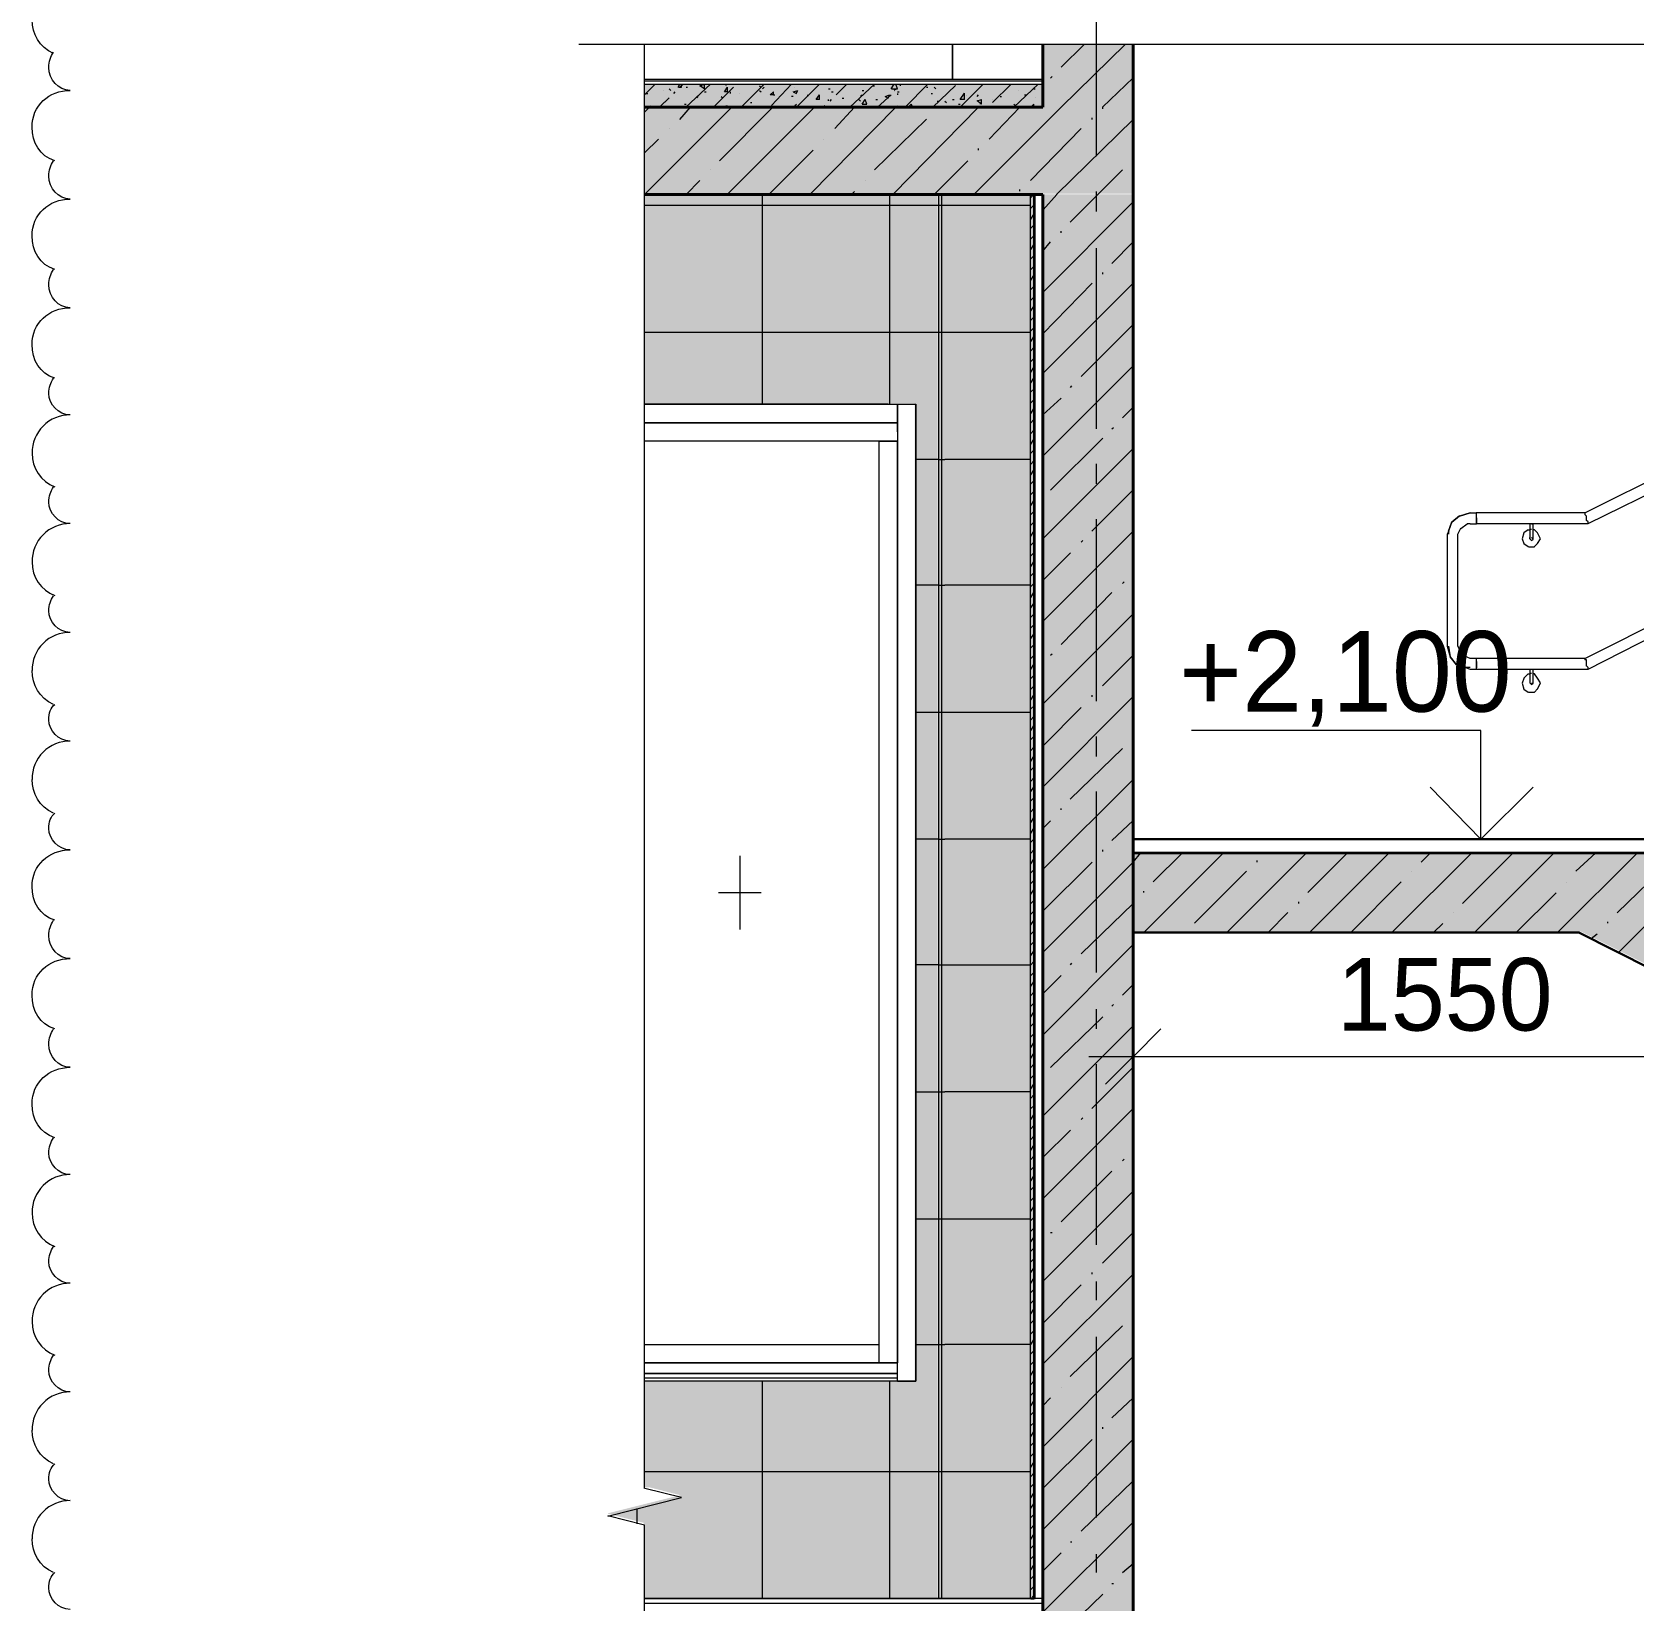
# Model space of a CAD drawing. Header units: millimetres. Extents: x -401725 to 250493, y 305116 to 802890.
# Drawn here: x -375110.133 to -375108.39, y 508966.851 to 508968.559 of the extents above; entities that cross this region are included whole.
import ezdxf

# ---------------------------------------------------------------- set-up
doc = ezdxf.new("R2010")
doc.units = ezdxf.units.MM
doc.layers.add('PDF _Геометрия', color=7, linetype='Continuous', true_color=0x1d1d1d)
doc.layers.add('PDF _Сплошная заливка', color=7, linetype='Continuous', true_color=0xffffff)
doc.layers.add('PDF _Текст', color=7, linetype='Continuous')

msp = doc.modelspace()

# ---------------------------------------------------------------- hatches: boundary and pattern name
at = {"layer": 'PDF _Сплошная заливка', "transparency": 33554559}
h = msp.add_hatch(color=256, dxfattribs=at)
h.paths.add_polyline_path([(-375108.9359, 508968.383), (-375108.9359, 508968.4771), (-375109.4664, 508968.4771), (-375109.4664, 508968.383)])
h.paths.add_polyline_path([(-375105.491, 508968.383), (-375105.491, 508968.4771), (-375105.6293, 508968.4771), (-375105.6293, 508968.383)])
h.paths.add_polyline_path([(-375105.6493, 508968.383), (-375105.6493, 508968.4771), (-375106.7909, 508968.4771), (-375106.7909, 508968.383)])
for points in [[(-375109.4675, 508968.3822), (-375109.4675, 508968.1547), (-375109.1725, 508968.1547), (-375109.1725, 508967.0914), (-375109.4675, 508967.0914), (-375109.4675, 508966.9748), (-375109.4608, 508966.9748), (-375109.4275, 508966.9664), (-375109.5064, 508966.9467), (-375109.5064, 508966.9462), (-375109.4675, 508966.9364), (-375109.4675, 508966.8548), (-375109.1475, 508966.8548), (-375109.1475, 508968.3822)], [(-375108.3326, 508967.5214), (-375108.3326, 508967.6655), (-375108.9347, 508967.6655), (-375108.9347, 508967.5797), (-375108.4475, 508967.5797), (-375108.3342, 508967.5231)]]:
    msp.add_hatch(color=256, dxfattribs=at).paths.add_polyline_path(points)

# ---------------------------------------------------------------- linework, layer by layer
at = {"layer": 'PDF _Геометрия', "color": 7, "lineweight": 9}
for points in [[(-375108.9748, 508968.4238), (-375108.9748, 508968.6454)], [(-375109.5382, 508968.5456), (-375107.4882, 508968.5456)], [(-375109.4665, 508966.9738), (-375109.4665, 508968.5455)], [(-375108.9348, 508968.4771), (-375108.9348, 508968.5455), (-375108.9348, 508967.6806)], [(-375109.4665, 508968.5056), (-375109.0332, 508968.5056), (-375109.0332, 508968.5071)], [(-375109.0332, 508968.5071), (-375109.4665, 508968.5071)], [(-375109.4665, 508968.5022), (-375109.0332, 508968.5022), (-375109.0332, 508968.5056)], [(-375109.0332, 508968.4772), (-375109.0332, 508968.5022)], [(-375109.4665, 508968.4772), (-375109.0331, 508968.4772)], [(-375108.9348, 508968.4771), (-375108.9348, 508968.3821), (-375108.9348, 508967.6806)], [(-375109.1464, 508968.3822), (-375109.4664, 508968.3822)], [(-375109.1464, 508966.8538), (-375109.1464, 508968.3822)], [(-375109.1463, 508968.382), (-375109.1397, 508968.382)], [(-375109.0465, 508966.8539), (-375109.0465, 508968.3822), (-375109.1397, 508968.3822)], [(-375109.0465, 508966.8539), (-375109.0465, 508968.3823)], [(-375109.0429, 508966.8536), (-375109.0429, 508968.382), (-375109.0463, 508968.382)], [(-375109.0413, 508968.3821), (-375109.043, 508968.3821)], [(-375109.0413, 508966.8538), (-375109.0413, 508968.382)], [(-375108.9748, 508968.3637), (-375108.9748, 508968.3854)], [(-375108.9748, 508968.1271), (-375108.9748, 508968.3238)], [(-375109.4664, 508968.1539), (-375109.1714, 508968.1539)], [(-375109.2013, 508968.1538), (-375109.4663, 508968.1538)], [(-375109.2013, 508968.1537), (-375109.1913, 508968.1537), (-375109.1913, 508968.1337)], [(-375109.1914, 508968.1539), (-375109.1714, 508968.1539)], [(-375109.1913, 508968.1237), (-375109.1913, 508968.1537)], [(-375109.1714, 508968.1539), (-375109.1714, 508967.0904)], [(-375109.1714, 508968.1239), (-375109.1714, 508968.1539)], [(-375109.2013, 508968.1337), (-375109.4663, 508968.1337)], [(-375109.4662, 508968.1337), (-375109.1913, 508968.1337), (-375109.1913, 508968.1137)], [(-375109.1913, 508968.1337), (-375109.2013, 508968.1337)], [(-375109.1913, 508967.6219), (-375109.1913, 508968.1137), (-375109.4662, 508968.1137)], [(-375109.2114, 508968.1138), (-375109.2114, 508967.6221)], [(-375109.2112, 508968.1137), (-375109.1913, 508968.1137)], [(-375109.1913, 508968.1237), (-375109.1913, 508967.6219), (-375109.1913, 508967.1104)], [(-375109.1714, 508967.6221), (-375109.1714, 508968.1239)], [(-375108.9748, 508968.0672), (-375108.9748, 508968.0889)], [(-375108.3496, 508968.082), (-375108.443, 508968.0354)], [(-375108.4396, 508968.0238), (-375108.348, 508968.0688)], [(-375108.9748, 508967.8306), (-375108.9748, 508968.0288)], [(-375108.5781, 508968.0187), (-375108.5713, 508968.0237)], [(-375108.5714, 508968.0238), (-375108.5681, 508968.0238)], [(-375108.5613, 508968.0353), (-375108.568, 508968.0353)], [(-375108.568, 508968.0237), (-375108.5613, 508968.0237)], [(-375108.5616, 508968.0238), (-375108.4398, 508968.0238)], [(-375108.4431, 508968.0355), (-375108.5615, 508968.0355)], [(-375108.5613, 508968.0336), (-375108.5613, 508968.0353)], [(-375108.5613, 508968.0353), (-375108.5613, 508968.0353)], [(-375108.5613, 508968.0353), (-375108.5613, 508968.0353)], [(-375108.5613, 508968.0353), (-375108.5613, 508968.0353)], [(-375108.5613, 508968.0321), (-375108.5613, 508968.0336)], [(-375108.5613, 508968.0303), (-375108.5613, 508968.0321)], [(-375108.5613, 508968.0288), (-375108.5613, 508968.0288)], [(-375108.5613, 508968.027), (-375108.5613, 508968.027)], [(-375108.5613, 508968.0237), (-375108.5613, 508968.0237)], [(-375108.5613, 508968.0237), (-375108.5613, 508968.0237)], [(-375108.5032, 508968.0239), (-375108.5015, 508968.0239)], [(-375108.5031, 508968.0238), (-375108.5031, 508968.0172)], [(-375108.5031, 508968.0238), (-375108.5031, 508968.0238)], [(-375108.5031, 508968.0238), (-375108.5031, 508968.0238)], [(-375108.5031, 508968.0238), (-375108.5031, 508968.0238)], [(-375108.5031, 508968.0238), (-375108.5031, 508968.0238)], [(-375108.5015, 508968.0239), (-375108.5015, 508968.0239)], [(-375108.5015, 508968.0239), (-375108.5015, 508968.0239)], [(-375108.5013, 508968.0237), (-375108.4996, 508968.0237)], [(-375108.4996, 508968.0171), (-375108.4996, 508968.0237)], [(-375108.4996, 508968.0237), (-375108.4996, 508968.0237)], [(-375108.4996, 508968.0237), (-375108.4996, 508968.0237)], [(-375108.4415, 508968.0321), (-375108.4432, 508968.0339)], [(-375108.4431, 508968.0338), (-375108.4431, 508968.0355)], [(-375108.4431, 508968.0355), (-375108.4431, 508968.0355)], [(-375108.4431, 508968.0338), (-375108.4431, 508968.0338)], [(-375108.4398, 508968.0256), (-375108.4416, 508968.0271)], [(-375108.4415, 508968.0306), (-375108.4415, 508968.0321)], [(-375108.4415, 508968.0288), (-375108.4415, 508968.0306)], [(-375108.4415, 508968.0273), (-375108.4415, 508968.0288)], [(-375108.4415, 508968.0273), (-375108.4415, 508968.0273)], [(-375108.4398, 508968.0238), (-375108.4398, 508968.0256)], [(-375108.4398, 508968.0238), (-375108.4398, 508968.0238)], [(-375108.4398, 508968.0238), (-375108.4398, 508968.0238)], [(-375108.5914, 508968.0122), (-375108.5914, 508968.0155), (-375108.5932, 508968.0122)], [(-375108.5931, 508968.0122), (-375108.5931, 508967.8904)], [(-375108.5814, 508968.0122), (-375108.5781, 508968.0189)], [(-375108.5814, 508967.8904), (-375108.5814, 508968.0121)], [(-375108.5097, 508968.0137), (-375108.5114, 508968.0071)], [(-375108.5114, 508968.0071), (-375108.5097, 508968.0021)], [(-375108.5048, 508968.0172), (-375108.5098, 508968.0139)], [(-375108.5049, 508968.0172), (-375108.5031, 508968.0172), (-375108.5031, 508968.0104)], [(-375108.5015, 508968.0173), (-375108.5032, 508968.0173)], [(-375108.5015, 508968.0056), (-375108.5032, 508968.0072)], [(-375108.5031, 508968.0104), (-375108.5031, 508968.0089)], [(-375108.5031, 508968.0089), (-375108.5031, 508968.0071)], [(-375108.5031, 508968.0071), (-375108.5031, 508968.0089)], [(-375108.5013, 508968.0053), (-375108.4996, 508968.007), (-375108.4996, 508968.0103)], [(-375108.5013, 508968.0088), (-375108.4996, 508968.007)], [(-375108.498, 508968.0171), (-375108.4997, 508968.0171)], [(-375108.4996, 508968.0103), (-375108.4996, 508968.0171)], [(-375108.4996, 508968.0171), (-375108.4996, 508968.0171)], [(-375108.4947, 508968.0138), (-375108.498, 508968.0171)], [(-375108.4915, 508968.0071), (-375108.4948, 508968.0139)], [(-375108.4948, 508968.0022), (-375108.4915, 508968.0071)], [(-375108.5098, 508968.0022), (-375108.5048, 508967.9988)], [(-375108.5046, 508967.9987), (-375108.498, 508967.9987)], [(-375108.498, 508967.9988), (-375108.4947, 508968.0021)], [(-375108.3514, 508967.9254), (-375108.3496, 508967.9238), (-375108.443, 508967.877)], [(-375108.4396, 508967.8654), (-375108.348, 508967.9122)], [(-375108.5931, 508967.8905), (-375108.5898, 508967.8789)], [(-375108.5915, 508967.8905), (-375108.5898, 508967.8789)], [(-375108.5798, 508967.8872), (-375108.5815, 508967.8905)], [(-375108.5765, 508967.8805), (-375108.5798, 508967.8873)], [(-375108.5681, 508967.8772), (-375108.5764, 508967.8805)], [(-375108.5681, 508967.8671), (-375108.5731, 508967.8671), (-375108.5681, 508967.8654)], [(-375108.5613, 508967.8771), (-375108.568, 508967.8771)], [(-375108.4431, 508967.8771), (-375108.5615, 508967.8771)], [(-375108.5613, 508967.8754), (-375108.5613, 508967.8771)], [(-375108.5613, 508967.8771), (-375108.5613, 508967.8771)], [(-375108.5613, 508967.8771), (-375108.5613, 508967.8771)], [(-375108.5613, 508967.8771), (-375108.5613, 508967.8771)], [(-375108.5613, 508967.8736), (-375108.5613, 508967.8754)], [(-375108.5613, 508967.8754), (-375108.5613, 508967.8754)], [(-375108.5613, 508967.867), (-375108.5613, 508967.867)], [(-375108.5613, 508967.8653), (-375108.5613, 508967.867)], [(-375108.5613, 508967.867), (-375108.5613, 508967.867)], [(-375108.4415, 508967.8755), (-375108.4432, 508967.8755)], [(-375108.4431, 508967.8754), (-375108.4431, 508967.8771)], [(-375108.4431, 508967.8771), (-375108.4431, 508967.8771)], [(-375108.4431, 508967.8771), (-375108.4431, 508967.8771)], [(-375108.4398, 508967.8672), (-375108.4416, 508967.8689)], [(-375108.4415, 508967.8739), (-375108.4415, 508967.8755)], [(-375108.4415, 508967.8721), (-375108.4415, 508967.8739)], [(-375108.4415, 508967.8706), (-375108.4415, 508967.8721)], [(-375108.4415, 508967.8688), (-375108.4415, 508967.8706)], [(-375108.4398, 508967.8656), (-375108.4398, 508967.8672)], [(-375108.4398, 508967.8672), (-375108.4398, 508967.8672)], [(-375108.568, 508967.8653), (-375108.5613, 508967.8653)], [(-375108.5616, 508967.8656), (-375108.4398, 508967.8656)], [(-375108.5613, 508967.8653), (-375108.5613, 508967.8653)], [(-375108.5097, 508967.8553), (-375108.5114, 508967.8503)], [(-375108.5114, 508967.8503), (-375108.5097, 508967.8437)], [(-375108.5048, 508967.8605), (-375108.5098, 508967.8555)], [(-375108.5049, 508967.8605), (-375108.5031, 508967.8605), (-375108.5031, 508967.8538)], [(-375108.5032, 508967.8656), (-375108.5015, 508967.8656)], [(-375108.5015, 508967.8606), (-375108.5032, 508967.8606)], [(-375108.5015, 508967.8489), (-375108.5032, 508967.8505)], [(-375108.5031, 508967.8656), (-375108.5031, 508967.8605)], [(-375108.5031, 508967.8656), (-375108.5031, 508967.8656)], [(-375108.5031, 508967.8656), (-375108.5031, 508967.8656)], [(-375108.5031, 508967.8656), (-375108.5031, 508967.8656)], [(-375108.5031, 508967.8656), (-375108.5031, 508967.8656)], [(-375108.5031, 508967.8538), (-375108.5031, 508967.8505)], [(-375108.5031, 508967.8505), (-375108.5031, 508967.8505)], [(-375108.5031, 508967.8505), (-375108.5031, 508967.8505)], [(-375108.5015, 508967.8656), (-375108.5015, 508967.8656)], [(-375108.5015, 508967.8656), (-375108.5015, 508967.8656)], [(-375108.5013, 508967.8654), (-375108.4996, 508967.8654)], [(-375108.5013, 508967.8488), (-375108.4996, 508967.8503), (-375108.4996, 508967.8521)], [(-375108.5013, 508967.8503), (-375108.4996, 508967.8503)], [(-375108.498, 508967.8604), (-375108.4997, 508967.8604)], [(-375108.4996, 508967.8604), (-375108.4996, 508967.8654)], [(-375108.4996, 508967.8654), (-375108.4996, 508967.8654)], [(-375108.4996, 508967.8654), (-375108.4996, 508967.8654)], [(-375108.4996, 508967.8587), (-375108.4996, 508967.8604)], [(-375108.4996, 508967.8521), (-375108.4996, 508967.8587)], [(-375108.4947, 508967.8555), (-375108.498, 508967.8605)], [(-375108.4915, 508967.8505), (-375108.4948, 508967.8556)], [(-375108.4948, 508967.8438), (-375108.4915, 508967.8505)], [(-375108.4398, 508967.8656), (-375108.4398, 508967.8656)], [(-375108.5098, 508967.8438), (-375108.5048, 508967.8405)], [(-375108.5046, 508967.8403), (-375108.498, 508967.8403)], [(-375108.498, 508967.8404), (-375108.4947, 508967.8439)], [(-375108.5564, 508967.7987), (-375108.8714, 508967.7987)], [(-375108.5564, 508967.6805), (-375108.5564, 508967.7987)], [(-375108.9748, 508967.7705), (-375108.9748, 508967.7922)], [(-375108.9748, 508967.5354), (-375108.9748, 508967.7321)], [(-375108.4964, 508967.6803), (-375108.6147, 508967.6803)], [(-375108.4665, 508967.6805), (-375108.5565, 508967.6805)], [(-375108.3964, 508967.6805), (-375108.4664, 508967.6805)], [(-375109.363, 508967.6621), (-375109.363, 508967.582)], [(-375109.3396, 508967.622), (-375109.3862, 508967.622)], [(-375109.2114, 508967.6221), (-375109.2114, 508967.1104)], [(-375109.1913, 508967.1204), (-375109.1913, 508967.622)], [(-375109.1714, 508967.1205), (-375109.1714, 508967.6221)], [(-375108.9348, 508967.5789), (-375108.9348, 508967.4439), (-375108.9348, 508967.3971)], [(-375108.9748, 508967.4738), (-375108.9748, 508967.4955)], [(-375108.9829, 508967.4437), (-375108.278, 508967.4437)], [(-375108.9748, 508967.2389), (-375108.9748, 508967.4354)], [(-375108.9748, 508967.1788), (-375108.9748, 508967.1988)], [(-375108.9748, 508966.9422), (-375108.9748, 508967.1389)], [(-375109.4663, 508967.1305), (-375109.2114, 508967.1305), (-375109.2114, 508967.1104)], [(-375109.1913, 508967.0904), (-375109.1913, 508967.1204)], [(-375109.1714, 508967.0905), (-375109.1714, 508967.1205)], [(-375109.1913, 508967.1104), (-375109.4662, 508967.1104)], [(-375109.2065, 508967.1105), (-375109.2116, 508967.1105)], [(-375109.2112, 508967.1104), (-375109.1913, 508967.1104), (-375109.1947, 508967.1104)], [(-375109.1914, 508967.0905), (-375109.1714, 508967.0905), (-375109.4664, 508967.0905)], [(-375109.4662, 508967.0987), (-375109.1913, 508967.0987)], [(-375109.1913, 508967.0987), (-375109.4662, 508967.0987)], [(-375109.1913, 508967.0936), (-375109.4662, 508967.0936)], [(-375109.5063, 508966.9436), (-375109.4263, 508966.9637)], [(-375109.4263, 508966.9637), (-375109.4662, 508966.9736)], [(-375109.4665, 508966.9339), (-375109.5065, 508966.9438)], [(-375109.4665, 508965.0439), (-375109.4665, 508966.9338)], [(-375108.9748, 508966.8821), (-375108.9748, 508966.9021)], [(-375109.4665, 508966.8488), (-375109.0332, 508966.8488), (-375109.0332, 508966.8539)], [(-375109.0332, 508966.8539), (-375109.4665, 508966.8539)], [(-375109.4664, 508966.8538), (-375109.1464, 508966.8538)], [(-375109.1397, 508966.8537), (-375109.1463, 508966.8537)], [(-375109.1397, 508966.8539), (-375109.0465, 508966.8539)], [(-375109.0463, 508966.8537), (-375109.0429, 508966.8537)], [(-375109.043, 508966.8538), (-375109.0413, 508966.8538)]]:
    msp.add_lwpolyline(points, dxfattribs=at)
for points in [[(-375109.1315, 508968.5456), (-375109.1315, 508968.5073)], [(-375108.5915, 508968.0156), (-375108.5882, 508968.0256)], [(-375108.5881, 508968.0254), (-375108.5798, 508968.0322)], [(-375108.5797, 508968.0321), (-375108.5681, 508968.0354)], [(-375108.5613, 508968.0303), (-375108.5613, 508968.0288)], [(-375108.5613, 508968.0288), (-375108.5613, 508968.027)], [(-375108.5613, 508968.027), (-375108.5613, 508968.0253)], [(-375108.5613, 508968.0253), (-375108.5613, 508968.0237)], [(-375108.583, 508967.8703), (-375108.5898, 508967.8788)], [(-375108.573, 508967.867), (-375108.583, 508967.8703)], [(-375108.5613, 508967.8736), (-375108.5613, 508967.8721)], [(-375108.5613, 508967.8721), (-375108.5613, 508967.8703)], [(-375108.5613, 508967.8703), (-375108.5613, 508967.8688)], [(-375108.5613, 508967.8688), (-375108.5613, 508967.867)], [(-375108.9348, 508966.8039), (-375108.9348, 508967.5789)], [(-375109.4663, 508967.1104), (-375109.2114, 508967.1104)], [(-375109.4662, 508967.0987), (-375109.1913, 508967.0987)]]:
    msp.add_lwpolyline(points, close=True, dxfattribs=at)
at = {"layer": 'PDF _Геометрия', "color": 7, "lineweight": 40}
for points in [[(-375109.0332, 508968.5456), (-375109.0332, 508968.4771)], [(-375108.9348, 508968.4771), (-375108.9348, 508968.5455)], [(-375109.0332, 508968.4772), (-375109.4665, 508968.4772)], [(-375108.9348, 508968.3821), (-375108.9348, 508968.4771)], [(-375109.4665, 508968.3821), (-375109.0331, 508968.3821)], [(-375109.0332, 508968.3821), (-375109.0332, 508966.8038)], [(-375108.9348, 508966.8039), (-375108.9348, 508968.3821)]]:
    msp.add_lwpolyline(points, dxfattribs=at)
at = {"layer": 'PDF _Геометрия', "lineweight": 9}
for points in [[(-375109.0131, 508968.5205), (-375108.9881, 508968.5454)], [(-375109.013, 508968.4771), (-375108.943, 508968.5455)], [(-375109.4665, 508968.4905), (-375109.4548, 508968.5021)], [(-375109.4464, 508968.4954), (-375109.4464, 508968.4954)], [(-375109.4396, 508968.497), (-375109.4379, 508968.4953)], [(-375109.4379, 508968.4953), (-375109.4379, 508968.4953)], [(-375109.4347, 508968.4921), (-375109.4331, 508968.4937)], [(-375109.4298, 508968.4989), (-375109.4282, 508968.5023)], [(-375109.4296, 508968.4987), (-375109.4263, 508968.4987), (-375109.4263, 508968.502)], [(-375109.428, 508968.4987), (-375109.4246, 508968.502)], [(-375109.4215, 508968.4772), (-375109.3948, 508968.5022)], [(-375109.4214, 508968.4988), (-375109.4197, 508968.4988)], [(-375109.4013, 508968.497), (-375109.4063, 508968.5004), (-375109.4013, 508968.5021)], [(-375109.4013, 508968.497), (-375109.4013, 508968.5021)], [(-375109.4013, 508968.4937), (-375109.3996, 508968.4937)], [(-375109.3915, 508968.4771), (-375109.3698, 508968.4988)], [(-375109.3763, 508968.4936), (-375109.3796, 508968.4936), (-375109.3763, 508968.4987)], [(-375109.3782, 508968.5022), (-375109.3782, 508968.5006)], [(-375109.3763, 508968.4936), (-375109.3763, 508968.4987)], [(-375109.373, 508968.4921), (-375109.373, 508968.4938)], [(-375109.3613, 508968.4771), (-375109.3363, 508968.5021)], [(-375109.3413, 508968.5004), (-375109.3396, 508968.4987)], [(-375109.3413, 508968.4953), (-375109.3396, 508968.4936)], [(-375109.338, 508968.497), (-375109.3363, 508968.4987)], [(-375109.3263, 508968.4904), (-375109.3297, 508968.4904), (-375109.3263, 508968.4937)], [(-375109.3282, 508968.4788), (-375109.3065, 508968.5022)], [(-375109.3263, 508968.4904), (-375109.3263, 508968.4937)], [(-375109.3047, 508968.4938), (-375109.2997, 508968.4954)], [(-375109.3047, 508968.4938), (-375109.3013, 508968.4921)], [(-375109.3029, 508968.4987), (-375109.3029, 508968.4987)], [(-375109.3014, 508968.4921), (-375109.2997, 508968.4954)], [(-375109.3013, 508968.4771), (-375109.2763, 508968.5021)], [(-375109.2997, 508968.502), (-375109.2997, 508968.502)], [(-375109.2663, 508968.497), (-375109.2646, 508968.497)], [(-375109.2631, 508968.4938), (-375109.2614, 508968.4938)], [(-375109.2581, 508968.4904), (-375109.2464, 508968.5021)], [(-375109.243, 508968.477), (-375109.2163, 508968.502)], [(-375109.2296, 508968.4954), (-375109.2279, 508968.4954)], [(-375109.218, 508968.5003), (-375109.2163, 508968.5003)], [(-375109.1982, 508968.4972), (-375109.1948, 508968.5021)], [(-375109.1979, 508968.497), (-375109.1913, 508968.497)], [(-375109.1949, 508968.4955), (-375109.1932, 508968.4972)], [(-375109.1948, 508968.4938), (-375109.1948, 508968.4938)], [(-375109.1913, 508968.497), (-375109.193, 508968.5021)], [(-375109.1913, 508968.4938), (-375109.1896, 508968.4938)], [(-375109.188, 508968.5004), (-375109.188, 508968.5021)], [(-375109.183, 508968.4771), (-375109.1581, 508968.5022)], [(-375109.1598, 508968.4988), (-375109.1581, 508968.4988)], [(-375109.1529, 508968.477), (-375109.128, 508968.5005)], [(-375109.1514, 508968.4988), (-375109.1497, 508968.4971)], [(-375109.1231, 508968.4771), (-375109.0981, 508968.5022)], [(-375109.088, 508968.482), (-375109.0679, 508968.5019)], [(-375109.0648, 508968.4771), (-375109.0381, 508968.5021)], [(-375109.0598, 508968.4954), (-375109.0598, 508968.4954)], [(-375109.043, 508968.4971), (-375109.0413, 508968.4971)], [(-375109.0248, 508968.5088), (-375109.0231, 508968.5105)], [(-375108.9681, 508968.4771), (-375108.9348, 508968.5089)], [(-375109.4664, 508968.3821), (-375109.3714, 508968.4771)], [(-375109.4663, 508968.472), (-375109.4613, 508968.477)], [(-375109.4647, 508968.477), (-375109.4597, 508968.4787)], [(-375109.4646, 508968.492), (-375109.4629, 508968.492)], [(-375109.4646, 508968.477), (-375109.4629, 508968.477)], [(-375109.4597, 508968.477), (-375109.4597, 508968.4787)], [(-375109.4499, 508968.4773), (-375109.4398, 508968.4872)], [(-375109.4447, 508968.4838), (-375109.4447, 508968.4838)], [(-375109.4281, 508968.4638), (-375109.4165, 508968.4771)], [(-375109.4231, 508968.4805), (-375109.4214, 508968.4805)], [(-375109.4097, 508968.4871), (-375109.4081, 508968.4888)], [(-375109.3948, 508968.4772), (-375109.3931, 508968.4772)], [(-375109.3831, 508968.4888), (-375109.3814, 508968.4871)], [(-375109.378, 508968.4786), (-375109.3763, 508968.4786)], [(-375109.3765, 508968.3822), (-375109.2815, 508968.4772)], [(-375109.363, 508968.492), (-375109.363, 508968.492)], [(-375109.3513, 508968.4821), (-375109.3497, 508968.4821)], [(-375109.3263, 508968.4904), (-375109.3247, 508968.4904)], [(-375109.3065, 508968.4889), (-375109.3048, 508968.4889)], [(-375109.303, 508968.4788), (-375109.3013, 508968.4804)], [(-375109.2897, 508968.4903), (-375109.288, 508968.4903)], [(-375109.288, 508968.4886), (-375109.288, 508968.4886)], [(-375109.2864, 508968.3823), (-375109.1932, 508968.4772)], [(-375109.2763, 508968.4854), (-375109.2797, 508968.4854), (-375109.2763, 508968.4905)], [(-375109.2763, 508968.4854), (-375109.2763, 508968.4905)], [(-375109.2732, 508968.4771), (-375109.2698, 508968.4788)], [(-375109.273, 508968.4771), (-375109.273, 508968.4771)], [(-375109.2665, 508968.4839), (-375109.2665, 508968.4856)], [(-375109.2647, 508968.4837), (-375109.263, 508968.4854)], [(-375109.2596, 508968.4537), (-375109.238, 508968.477)], [(-375109.2514, 508968.487), (-375109.2497, 508968.487)], [(-375109.2332, 508968.4855), (-375109.2315, 508968.4838)], [(-375109.2315, 508968.4889), (-375109.2298, 508968.4906)], [(-375109.2298, 508968.4804), (-375109.2247, 508968.4804)], [(-375109.2297, 508968.4804), (-375109.2263, 508968.4855)], [(-375109.2247, 508968.4804), (-375109.2264, 508968.4855)], [(-375109.2147, 508968.4855), (-375109.213, 508968.4855)], [(-375109.2131, 508968.4772), (-375109.1981, 508968.4904)], [(-375109.2048, 508968.4887), (-375109.1997, 508968.4904)], [(-375109.2047, 508968.4887), (-375109.2013, 508968.487)], [(-375109.2014, 508968.4872), (-375109.1997, 508968.4904)], [(-375109.1964, 508968.3821), (-375109.103, 508968.477)], [(-375109.193, 508968.477), (-375109.1913, 508968.4787)], [(-375109.1913, 508968.4921), (-375109.1913, 508968.4904)], [(-375109.1798, 508968.4771), (-375109.1747, 508968.4771)], [(-375109.1797, 508968.477), (-375109.1763, 508968.4804)], [(-375109.1747, 508968.4771), (-375109.1764, 508968.4804)], [(-375109.1763, 508968.4837), (-375109.1763, 508968.4837)], [(-375109.1547, 508968.492), (-375109.153, 508968.492)], [(-375109.1481, 508968.4838), (-375109.1464, 508968.4838)], [(-375109.1481, 508968.4755), (-375109.1481, 508968.4771)], [(-375109.1397, 508968.4838), (-375109.138, 508968.4821)], [(-375109.1313, 508968.4853), (-375109.1296, 508968.4853)], [(-375109.1263, 508968.4771), (-375109.1263, 508968.4771)], [(-375109.1263, 508968.4771), (-375109.1263, 508968.4771)], [(-375109.1248, 508968.4805), (-375109.1231, 508968.4805)], [(-375109.1182, 508968.4856), (-375109.1231, 508968.4856), (-375109.1182, 508968.4922)], [(-375109.1182, 508968.4856), (-375109.1182, 508968.4922)], [(-375109.1163, 508968.4903), (-375109.1163, 508968.4903)], [(-375109.1081, 508968.3821), (-375109.0131, 508968.4772)], [(-375109.1047, 508968.4887), (-375109.103, 508968.4904)], [(-375109.0997, 508968.4805), (-375109.1046, 508968.4839), (-375109.0997, 508968.4854)], [(-375109.1014, 508968.4821), (-375109.1014, 508968.4804)], [(-375109.0997, 508968.4805), (-375109.0997, 508968.4854)], [(-375109.0946, 508968.4771), (-375109.0929, 508968.4771)], [(-375109.0915, 508968.4422), (-375109.0582, 508968.4772)], [(-375109.088, 508968.4855), (-375109.088, 508968.4855)], [(-375109.0797, 508968.4888), (-375109.078, 508968.4888)], [(-375109.0647, 508968.4804), (-375109.063, 508968.4787)], [(-375109.0531, 508968.4904), (-375109.0514, 508968.4904)], [(-375109.0463, 508968.477), (-375109.0429, 508968.4804)], [(-375109.0429, 508968.477), (-375109.0429, 508968.4804)], [(-375109.0413, 508968.4871), (-375109.0413, 508968.4871)], [(-375109.0349, 508968.4772), (-375109.0332, 508968.4772)], [(-375108.968, 508968.4754), (-375108.968, 508968.4771)], [(-375109.3848, 508968.4188), (-375109.3282, 508968.4756)], [(-375109.2164, 508968.4088), (-375109.1598, 508968.4639)], [(-375109.0182, 508968.3821), (-375108.9348, 508968.4638)], [(-375108.9796, 508968.4638), (-375108.9796, 508968.4653)], [(-375109.4665, 508968.4273), (-375109.4515, 508968.4422)], [(-375109.4398, 508968.4539), (-375109.4398, 508968.4539)], [(-375109.2714, 508968.4422), (-375109.2714, 508968.4422)], [(-375109.0464, 508968.3971), (-375108.9913, 508968.4537)], [(-375109.3314, 508968.3822), (-375109.2831, 508968.4304)], [(-375109.103, 508968.4303), (-375109.103, 508968.432)], [(-375109.3948, 508968.4088), (-375109.3948, 508968.4088)], [(-375109.1513, 508968.3821), (-375109.1147, 508968.4187)], [(-375108.9731, 508968.3822), (-375108.9465, 508968.4088)], [(-375109.4214, 508968.3821), (-375109.4064, 508968.3972)], [(-375109.2263, 508968.397), (-375109.2263, 508968.397)], [(-375109.2414, 508968.3821), (-375109.238, 508968.3854)], [(-375109.0582, 508968.3856), (-375109.0582, 508968.3873)], [(-375109.0332, 508968.2755), (-375108.9348, 508968.3739)], [(-375109.0329, 508968.3654), (-375109.0179, 508968.3821)], [(-375109.0032, 508968.3521), (-375108.9731, 508968.3822)], [(-375109.0131, 508968.3404), (-375109.0131, 508968.3421)], [(-375109.0331, 508968.3205), (-375109.0247, 508968.3304)], [(-375108.9582, 508968.3071), (-375108.9348, 508968.3305)], [(-375109.0332, 508968.1872), (-375108.9348, 508968.2856)], [(-375109.033, 508968.2304), (-375108.9796, 508968.2854)], [(-375108.968, 508968.2953), (-375108.968, 508968.297)], [(-375108.9915, 508968.1839), (-375108.9348, 508968.2405)], [(-375109.0332, 508968.0971), (-375108.9348, 508968.1955)], [(-375109.0031, 508968.1721), (-375109.0014, 508968.1738)], [(-375109.033, 508968.1421), (-375109.0131, 508968.1605)], [(-375108.9464, 508968.1388), (-375108.9348, 508968.1504)], [(-375108.958, 508968.1271), (-375108.9563, 508968.1286)], [(-375109.0246, 508968.0603), (-375108.968, 508968.117)], [(-375109.0332, 508968.0073), (-375108.9348, 508968.1055)], [(-375108.9798, 508968.0155), (-375108.9348, 508968.0606)], [(-375109.0332, 508967.9172), (-375108.9348, 508968.0155)], [(-375108.9914, 508968.0038), (-375108.9897, 508968.0055)], [(-375109.033, 508967.9621), (-375109.003, 508967.9921)], [(-375108.9463, 508967.9587), (-375108.9446, 508967.9604)], [(-375109.0132, 508967.8922), (-375108.9582, 508967.9489)], [(-375109.0332, 508967.8272), (-375108.9348, 508967.9256)], [(-375109.0248, 508967.8805), (-375109.0231, 508967.8822)], [(-375108.9681, 508967.8472), (-375108.9348, 508967.8805)], [(-375109.0332, 508967.7371), (-375108.9348, 508967.8355)], [(-375108.9796, 508967.8354), (-375108.9796, 508967.8371)], [(-375109.0329, 508967.7821), (-375108.9913, 508967.8237)], [(-375109.0032, 508967.7239), (-375108.9465, 508967.7789)], [(-375109.0332, 508967.6473), (-375108.9348, 508967.7455)], [(-375109.0131, 508967.7122), (-375109.0131, 508967.7137)], [(-375109.0331, 508967.6921), (-375109.0247, 508967.7005)], [(-375108.9582, 508967.6789), (-375108.9348, 508967.7006)], [(-375108.968, 508967.667), (-375108.968, 508967.6687)], [(-375108.9348, 508967.6555), (-375108.9264, 508967.6654)], [(-375108.9231, 508967.5789), (-375108.8365, 508967.6655)], [(-375108.913, 508967.6338), (-375108.8813, 508967.6654)], [(-375108.833, 508967.5787), (-375108.7463, 508967.6654)], [(-375108.7998, 508967.6555), (-375108.7998, 508967.6572)], [(-375108.7449, 508967.6222), (-375108.7015, 508967.6654)], [(-375108.743, 508967.5787), (-375108.6564, 508967.6654)], [(-375108.6532, 508967.5787), (-375108.5664, 508967.6655)], [(-375108.6213, 508967.6554), (-375108.6113, 508967.6654)], [(-375108.5763, 508967.6105), (-375108.5213, 508967.6654)], [(-375108.5632, 508967.5789), (-375108.4765, 508967.6655)], [(-375108.4729, 508967.5788), (-375108.3863, 508967.6653)], [(-375108.4532, 508967.6456), (-375108.4314, 508967.6656)], [(-375109.0332, 508967.5572), (-375108.9348, 508967.6555)], [(-375109.033, 508967.602), (-375108.9796, 508967.6554)], [(-375108.8681, 508967.5889), (-375108.8115, 508967.6456)], [(-375108.6314, 508967.6455), (-375108.6314, 508967.6455)], [(-375108.408, 508967.6003), (-375108.3513, 508967.6554)], [(-375108.9231, 508967.6222), (-375108.9231, 508967.6239)], [(-375108.6981, 508967.5788), (-375108.643, 508967.6338)], [(-375108.5179, 508967.5787), (-375108.4746, 508967.6221)], [(-375108.4629, 508967.6337), (-375108.4629, 508967.6337)], [(-375108.4065, 508967.5571), (-375108.3314, 508967.6322)], [(-375108.9915, 508967.5555), (-375108.9348, 508967.6105)], [(-375108.9348, 508967.6105), (-375108.9348, 508967.6105)], [(-375108.7547, 508967.6104), (-375108.7547, 508967.6121)], [(-375108.788, 508967.5788), (-375108.7664, 508967.6005)], [(-375108.608, 508967.5787), (-375108.598, 508967.5887)], [(-375108.5863, 508967.6004), (-375108.5863, 508967.6004)], [(-375108.4181, 508967.5889), (-375108.4181, 508967.5904)], [(-375108.4364, 508967.5722), (-375108.4298, 508967.5772)], [(-375109.0332, 508967.4672), (-375108.9348, 508967.5656)], [(-375109.0031, 508967.5438), (-375109.0014, 508967.5455)], [(-375109.033, 508967.5122), (-375109.0131, 508967.5321)], [(-375108.9464, 508967.5106), (-375108.9348, 508967.5222)], [(-375108.958, 508967.4986), (-375108.9563, 508967.5004)], [(-375109.0246, 508967.432), (-375108.968, 508967.4871)], [(-375109.0332, 508967.3788), (-375108.9348, 508967.4773)], [(-375108.9798, 508967.3872), (-375108.9348, 508967.4322)], [(-375109.0332, 508967.2888), (-375108.9348, 508967.3872)], [(-375109.033, 508967.3338), (-375109.003, 508967.3638)], [(-375108.9914, 508967.3754), (-375108.9897, 508967.3771)], [(-375108.9463, 508967.3304), (-375108.9446, 508967.3321)], [(-375109.0132, 508967.2638), (-375108.9582, 508967.319)], [(-375109.0332, 508967.1989), (-375108.9348, 508967.2972)], [(-375109.0248, 508967.2522), (-375109.0231, 508967.2522)], [(-375108.9681, 508967.2189), (-375108.9348, 508967.2522)], [(-375109.0332, 508967.1089), (-375108.9348, 508967.2071)], [(-375108.9796, 508967.2071), (-375108.9796, 508967.2086)], [(-375109.0329, 508967.1538), (-375108.9913, 508967.1954)], [(-375109.0032, 508967.0956), (-375108.9465, 508967.1506)], [(-375109.0332, 508967.0188), (-375108.9348, 508967.1173)], [(-375109.0131, 508967.0838), (-375109.0131, 508967.0838)], [(-375109.0331, 508967.0638), (-375109.0247, 508967.0722)], [(-375108.9582, 508967.0505), (-375108.9348, 508967.0722)], [(-375108.968, 508967.0386), (-375108.968, 508967.0403)], [(-375109.0332, 508966.9288), (-375108.9348, 508967.0272)], [(-375109.033, 508966.9737), (-375108.9796, 508967.0271)], [(-375108.9915, 508966.9273), (-375108.9348, 508966.9821)], [(-375109.0332, 508966.8389), (-375108.9348, 508966.9372)], [(-375109.0031, 508966.9155), (-375109.0014, 508966.9155)], [(-375109.033, 508966.8838), (-375109.0131, 508966.9037)], [(-375108.9464, 508966.8822), (-375108.9348, 508966.8922)], [(-375109.0246, 508966.8036), (-375108.968, 508966.8588)], [(-375108.958, 508966.8704), (-375108.9563, 508966.8704)]]:
    msp.add_lwpolyline(points, dxfattribs=at)
at = {"layer": 'PDF _Геометрия', "color": 1, "lineweight": 9}
for points in [[(-375110.0914, 508968.4954), (-375110.0914, 508968.4954)], [(-375110.0914, 508968.3771), (-375110.0914, 508968.3771)], [(-375110.0914, 508968.2588), (-375110.0914, 508968.2588)], [(-375110.0914, 508968.1421), (-375110.0914, 508968.1421)], [(-375110.0914, 508968.0238), (-375110.0914, 508968.0238)], [(-375110.0914, 508967.9054), (-375110.0914, 508967.9054)], [(-375110.0914, 508967.7871), (-375110.0914, 508967.7871)], [(-375110.0914, 508967.6688), (-375110.0914, 508967.6688)], [(-375110.0914, 508967.5504), (-375110.0914, 508967.5504)], [(-375110.0914, 508967.4321), (-375110.0914, 508967.4321)], [(-375110.0914, 508967.3154), (-375110.0914, 508967.3154)], [(-375110.0914, 508967.1971), (-375110.0914, 508967.1971)], [(-375110.0914, 508967.0788), (-375110.0914, 508967.0788)], [(-375110.0914, 508966.9604), (-375110.0914, 508966.9604)]]:
    msp.add_lwpolyline(points, dxfattribs=at)
at = {"layer": 'PDF _Геометрия', "color": 250, "lineweight": 9, "true_color": 0x262626}
for points in [[(-375109.338, 508968.1537), (-375109.338, 508968.382)], [(-375109.1997, 508968.1538), (-375109.1997, 508968.3821)], [(-375109.1432, 508966.854), (-375109.1432, 508968.3823)], [(-375109.4664, 508968.3705), (-375109.1464, 508968.3705)], [(-375109.1463, 508968.3703), (-375109.1397, 508968.3703)], [(-375109.1397, 508968.3705), (-375109.0465, 508968.3705)], [(-375109.4664, 508968.2321), (-375109.1464, 508968.2321)], [(-375109.1463, 508968.2321), (-375109.1397, 508968.2321)], [(-375109.1397, 508968.2321), (-375109.0465, 508968.2321)], [(-375109.1714, 508968.0938), (-375109.1464, 508968.0938)], [(-375109.1463, 508968.0937), (-375109.1397, 508968.0937)], [(-375109.1397, 508968.0938), (-375109.0465, 508968.0938)], [(-375109.1714, 508967.9571), (-375109.1464, 508967.9571)], [(-375109.1463, 508967.957), (-375109.1397, 508967.957)], [(-375109.1397, 508967.9571), (-375109.0465, 508967.9571)], [(-375109.1714, 508967.8188), (-375109.1464, 508967.8188)], [(-375109.1463, 508967.8188), (-375109.1397, 508967.8188)], [(-375109.1397, 508967.8188), (-375109.0465, 508967.8188)], [(-375109.1714, 508967.6806), (-375109.1464, 508967.6806)], [(-375109.1463, 508967.6804), (-375109.1397, 508967.6804)], [(-375109.1397, 508967.6806), (-375109.0465, 508967.6806)], [(-375109.1714, 508967.5439), (-375109.1464, 508967.5439)], [(-375109.1463, 508967.5437), (-375109.1397, 508967.5437)], [(-375109.1397, 508967.5438), (-375109.0465, 508967.5438)], [(-375109.1714, 508967.4055), (-375109.1464, 508967.4055)], [(-375109.1463, 508967.4055), (-375109.1397, 508967.4055)], [(-375109.1397, 508967.4056), (-375109.0465, 508967.4056)], [(-375109.1714, 508967.2672), (-375109.1464, 508967.2672)], [(-375109.1463, 508967.2671), (-375109.1397, 508967.2671)], [(-375109.1397, 508967.2672), (-375109.0465, 508967.2672)], [(-375109.1714, 508967.1305), (-375109.1464, 508967.1305)], [(-375109.1463, 508967.1304), (-375109.1397, 508967.1304)], [(-375109.1397, 508967.1306), (-375109.0465, 508967.1306)], [(-375109.338, 508966.8537), (-375109.338, 508967.0903)], [(-375109.1997, 508966.8537), (-375109.1997, 508967.0905)], [(-375109.4664, 508966.9922), (-375109.1464, 508966.9922)], [(-375109.1463, 508966.9921), (-375109.1397, 508966.9921)], [(-375109.1397, 508966.9922), (-375109.0465, 508966.9922)], [(-375109.4746, 508966.9353), (-375109.4746, 508966.952)]]:
    msp.add_lwpolyline(points, dxfattribs=at)
at = {"layer": 'PDF _Геометрия', "color": 252, "lineweight": 9, "true_color": 0x878787}
for points in [[(-375109.0463, 508968.3786), (-375109.0429, 508968.382)], [(-375109.0463, 508968.3671), (-375109.0429, 508968.3703)], [(-375109.0463, 508968.3553), (-375109.0429, 508968.3604)], [(-375109.0463, 508968.3453), (-375109.0429, 508968.3487)], [(-375109.0463, 508968.3337), (-375109.0429, 508968.3369)], [(-375109.0463, 508968.322), (-375109.0429, 508968.3271)], [(-375109.0463, 508968.3121), (-375109.0429, 508968.3153)], [(-375109.0463, 508968.3003), (-375109.0429, 508968.3037)], [(-375109.0463, 508968.2888), (-375109.0429, 508968.2937)], [(-375109.0463, 508968.2787), (-375109.0429, 508968.282)], [(-375109.0463, 508968.267), (-375109.0429, 508968.2704)], [(-375109.0463, 508968.2554), (-375109.0429, 508968.2603)], [(-375109.0463, 508968.2454), (-375109.0429, 508968.2486)], [(-375109.0463, 508968.2336), (-375109.0429, 508968.237)], [(-375109.0463, 508968.2221), (-375109.0429, 508968.227)], [(-375109.0463, 508968.212), (-375109.0429, 508968.2154)], [(-375109.0463, 508968.2003), (-375109.0429, 508968.2037)], [(-375109.0463, 508968.1887), (-375109.0429, 508968.1936)], [(-375109.0463, 508968.177), (-375109.0429, 508968.1821)], [(-375109.0463, 508968.1671), (-375109.0429, 508968.1703)], [(-375109.0463, 508968.1553), (-375109.0429, 508968.1587)], [(-375109.0463, 508968.1438), (-375109.0429, 508968.1487)], [(-375109.0463, 508968.1337), (-375109.0429, 508968.137)], [(-375109.0463, 508968.122), (-375109.0429, 508968.1254)], [(-375109.0463, 508968.1104), (-375109.0429, 508968.1153)], [(-375109.0463, 508968.1004), (-375109.0429, 508968.1038)], [(-375109.0463, 508968.0886), (-375109.0429, 508968.092)], [(-375109.0463, 508968.077), (-375109.0429, 508968.082)], [(-375109.0463, 508968.067), (-375109.0429, 508968.0704)], [(-375109.0463, 508968.0554), (-375109.0429, 508968.0587)], [(-375109.0463, 508968.0437), (-375109.0429, 508968.0486)], [(-375109.0463, 508968.0336), (-375109.0429, 508968.037)], [(-375109.0463, 508968.0221), (-375109.0429, 508968.0253)], [(-375109.0463, 508968.0103), (-375109.0429, 508968.0154)], [(-375109.0463, 508968.0003), (-375109.0429, 508968.0037)], [(-375109.0463, 508967.9887), (-375109.0429, 508967.9919)], [(-375109.0463, 508967.977), (-375109.0429, 508967.9821)], [(-375109.0463, 508967.9671), (-375109.0429, 508967.9703)], [(-375109.0463, 508967.9554), (-375109.0429, 508967.9588)], [(-375109.0463, 508967.9436), (-375109.0429, 508967.9487)], [(-375109.0463, 508967.932), (-375109.0429, 508967.937)], [(-375109.0463, 508967.922), (-375109.0429, 508967.9254)], [(-375109.0463, 508967.9104), (-375109.0429, 508967.9137)], [(-375109.0463, 508967.8987), (-375109.0429, 508967.9036)], [(-375109.0463, 508967.8886), (-375109.0429, 508967.892)], [(-375109.0463, 508967.8771), (-375109.0429, 508967.8803)], [(-375109.0463, 508967.8653), (-375109.0429, 508967.8704)], [(-375109.0463, 508967.8553), (-375109.0429, 508967.8587)], [(-375109.0463, 508967.8437), (-375109.0429, 508967.8469)], [(-375109.0463, 508967.832), (-375109.0429, 508967.8371)], [(-375109.0463, 508967.8221), (-375109.0429, 508967.8253)], [(-375109.0463, 508967.8104), (-375109.0429, 508967.8138)], [(-375109.0463, 508967.7986), (-375109.0429, 508967.8037)], [(-375109.0463, 508967.7887), (-375109.0429, 508967.792)], [(-375109.0463, 508967.777), (-375109.0429, 508967.7804)], [(-375109.0463, 508967.7654), (-375109.0429, 508967.7704)], [(-375109.0463, 508967.7554), (-375109.0429, 508967.7586)], [(-375109.0463, 508967.7436), (-375109.0429, 508967.747)], [(-375109.0463, 508967.7321), (-375109.0429, 508967.737)], [(-375109.0463, 508967.722), (-375109.0429, 508967.7254)], [(-375109.0463, 508967.7103), (-375109.0429, 508967.7137)], [(-375109.0463, 508967.6987), (-375109.0429, 508967.7036)], [(-375109.0463, 508967.687), (-375109.0429, 508967.6921)], [(-375109.0463, 508967.6771), (-375109.0429, 508967.6803)], [(-375109.0463, 508967.6653), (-375109.0429, 508967.6687)], [(-375109.0463, 508967.6536), (-375109.0429, 508967.6587)], [(-375109.0463, 508967.6437), (-375109.0429, 508967.647)], [(-375109.0463, 508967.632), (-375109.0429, 508967.6354)], [(-375109.0463, 508967.6204), (-375109.0429, 508967.6253)], [(-375109.0463, 508967.6104), (-375109.0429, 508967.6136)], [(-375109.0463, 508967.5986), (-375109.0429, 508967.602)], [(-375109.0463, 508967.5871), (-375109.0429, 508967.592)], [(-375109.0463, 508967.577), (-375109.0429, 508967.5804)], [(-375109.0463, 508967.5653), (-375109.0429, 508967.5687)], [(-375109.0463, 508967.5537), (-375109.0429, 508967.5586)], [(-375109.0463, 508967.5437), (-375109.0429, 508967.5471)], [(-375109.0463, 508967.5321), (-375109.0429, 508967.5353)], [(-375109.0463, 508967.5203), (-375109.0429, 508967.5253)], [(-375109.0463, 508967.5103), (-375109.0429, 508967.5137)], [(-375109.0463, 508967.4987), (-375109.0429, 508967.502)], [(-375109.0463, 508967.487), (-375109.0429, 508967.4921)], [(-375109.0463, 508967.4769), (-375109.0429, 508967.4803)], [(-375109.0463, 508967.4654), (-375109.0429, 508967.4686)], [(-375109.0463, 508967.4536), (-375109.0429, 508967.4587)], [(-375109.0463, 508967.442), (-375109.0429, 508967.447)], [(-375109.0463, 508967.432), (-375109.0429, 508967.4354)], [(-375109.0463, 508967.4203), (-375109.0429, 508967.4237)], [(-375109.0463, 508967.4087), (-375109.0429, 508967.4136)], [(-375109.0463, 508967.3986), (-375109.0429, 508967.4021)], [(-375109.0463, 508967.3871), (-375109.0429, 508967.3903)], [(-375109.0463, 508967.3753), (-375109.0429, 508967.3803)], [(-375109.0463, 508967.3653), (-375109.0429, 508967.3687)], [(-375109.0463, 508967.3537), (-375109.0429, 508967.357)], [(-375109.0463, 508967.342), (-375109.0429, 508967.3471)], [(-375109.0463, 508967.3319), (-375109.0429, 508967.3353)], [(-375109.0463, 508967.3204), (-375109.0429, 508967.3238)], [(-375109.0463, 508967.3086), (-375109.0429, 508967.3137)], [(-375109.0463, 508967.2987), (-375109.0429, 508967.302)], [(-375109.0463, 508967.287), (-375109.0429, 508967.2904)], [(-375109.0463, 508967.2754), (-375109.0429, 508967.2804)], [(-375109.0463, 508967.2654), (-375109.0429, 508967.2686)], [(-375109.0463, 508967.2536), (-375109.0429, 508967.257)], [(-375109.0463, 508967.2421), (-375109.0429, 508967.247)], [(-375109.0463, 508967.232), (-375109.0429, 508967.2354)], [(-375109.0463, 508967.2203), (-375109.0429, 508967.2237)], [(-375109.0463, 508967.2087), (-375109.0429, 508967.2136)], [(-375109.0463, 508967.197), (-375109.0429, 508967.2021)], [(-375109.0463, 508967.1871), (-375109.0429, 508967.1903)], [(-375109.0463, 508967.1754), (-375109.0429, 508967.1788)], [(-375109.0463, 508967.1636), (-375109.0429, 508967.1687)], [(-375109.0463, 508967.1537), (-375109.0429, 508967.157)], [(-375109.0463, 508967.142), (-375109.0429, 508967.1454)], [(-375109.0463, 508967.1304), (-375109.0429, 508967.1354)], [(-375109.0463, 508967.1204), (-375109.0429, 508967.1236)], [(-375109.0463, 508967.1086), (-375109.0429, 508967.112)], [(-375109.0463, 508967.0971), (-375109.0429, 508967.102)], [(-375109.0463, 508967.087), (-375109.0429, 508967.0904)], [(-375109.0463, 508967.0753), (-375109.0429, 508967.0787)], [(-375109.0463, 508967.0637), (-375109.0429, 508967.0686)], [(-375109.0463, 508967.0537), (-375109.0429, 508967.0571)], [(-375109.0463, 508967.0421), (-375109.0429, 508967.0453)], [(-375109.0463, 508967.0303), (-375109.0429, 508967.0353)], [(-375109.0463, 508967.0203), (-375109.0429, 508967.0237)], [(-375109.0463, 508967.0087), (-375109.0429, 508967.012)], [(-375109.0463, 508966.997), (-375109.0429, 508967.0021)], [(-375109.0463, 508966.9869), (-375109.0429, 508966.9904)], [(-375109.0463, 508966.9754), (-375109.0429, 508966.9786)], [(-375109.0463, 508966.9636), (-375109.0429, 508966.9687)], [(-375109.0463, 508966.9521), (-375109.0429, 508966.957)], [(-375109.0463, 508966.942), (-375109.0429, 508966.9454)], [(-375109.0463, 508966.9303), (-375109.0429, 508966.9337)], [(-375109.0463, 508966.9187), (-375109.0429, 508966.9236)], [(-375109.0463, 508966.9087), (-375109.0429, 508966.9121)], [(-375109.0463, 508966.8971), (-375109.0429, 508966.9003)], [(-375109.0463, 508966.8853), (-375109.0429, 508966.8903)], [(-375109.0463, 508966.8753), (-375109.0429, 508966.8787)], [(-375109.0463, 508966.8637), (-375109.0429, 508966.867)], [(-375109.0463, 508966.8537), (-375109.0429, 508966.8571)]]:
    msp.add_lwpolyline(points, dxfattribs=at)
at = {"layer": 'PDF _Геометрия', "color": 1, "lineweight": 9}
for points in [[(-375110.0914, 508968.1421, 0.42), (-375110.1331, 508968.1005, 0.312569), (-375110.1081, 508968.0638)], [(-375110.0914, 508968.0238, 0.42), (-375110.1331, 508967.9821, 0.312569), (-375110.1081, 508967.9455)], [(-375110.0914, 508967.3154, 0.42), (-375110.1331, 508967.2738, 0.312569), (-375110.1081, 508967.2371)], [(-375110.0914, 508967.1971, 0.42), (-375110.1331, 508967.1554, 0.312569), (-375110.1081, 508967.1188)]]:
    msp.add_lwpolyline(points, format="xyb", dxfattribs=at)
at = {"layer": 'PDF _Геометрия', "color": 7, "lineweight": 18}
for points in [[(-375108.5564, 508967.6805), (-375108.6115, 508967.7371)], [(-375108.5564, 508967.6803), (-375108.4996, 508967.737)], [(-375108.9346, 508967.4437), (-375108.9047, 508967.4738)], [(-375108.9348, 508967.4439), (-375108.9649, 508967.4139)]]:
    msp.add_lwpolyline(points, dxfattribs=at)
at = {"layer": 'PDF _Геометрия', "color": 7, "lineweight": 30}
for points in [[(-375108.9348, 508967.6806), (-375108.9348, 508967.6655)], [(-375108.3247, 508967.6803), (-375108.9347, 508967.6803)], [(-375108.9348, 508967.6655), (-375108.9348, 508967.5789)], [(-375108.3314, 508967.6154), (-375108.3314, 508967.6655), (-375108.9347, 508967.6655)], [(-375108.9347, 508967.6653), (-375108.3246, 508967.6653)], [(-375108.9346, 508967.5787), (-375108.4496, 508967.5787)], [(-375108.4498, 508967.5788), (-375108.3314, 508967.5189)]]:
    msp.add_lwpolyline(points, dxfattribs=at)
at = {"layer": 'PDF _Геометрия', "color": 1, "lineweight": 9}
for centre in [(-375110.0918, 508967.8642), (-375110.0918, 508967.7459), (-375110.0918, 508967.0375), (-375110.0918, 508966.9192)]:
    msp.add_arc(centre, 0.0413, 89.4352, 180.5648, dxfattribs=at)
for points in [[(-375110.1097, 508968.5355), (-375110.1247, 508968.5421), (-375110.1331, 508968.5571), (-375110.1331, 508968.5721)], [(-375110.1147, 508968.5204), (-375110.1147, 508968.5271), (-375110.1131, 508968.5321), (-375110.1097, 508968.5371)], [(-375110.0914, 508968.4954), (-375110.1047, 508968.4954), (-375110.1147, 508968.5071), (-375110.1147, 508968.5204)], [(-375110.1331, 508968.4554), (-375110.1331, 508968.4788), (-375110.1147, 508968.4954), (-375110.0914, 508968.4954)], [(-375110.1081, 508968.4188), (-375110.1247, 508968.4238), (-375110.1331, 508968.4388), (-375110.1331, 508968.4554)], [(-375110.1147, 508968.4021), (-375110.1147, 508968.4088), (-375110.1131, 508968.4138), (-375110.1097, 508968.4188)], [(-375110.0914, 508968.3771), (-375110.1047, 508968.3771), (-375110.1147, 508968.3888), (-375110.1147, 508968.4021)], [(-375110.1331, 508968.3371), (-375110.1331, 508968.3604), (-375110.1147, 508968.3771), (-375110.0914, 508968.3771)], [(-375110.1081, 508968.3005), (-375110.1247, 508968.3055), (-375110.1331, 508968.3204), (-375110.1331, 508968.3371)], [(-375110.1147, 508968.2838), (-375110.1147, 508968.2904), (-375110.1131, 508968.2954), (-375110.1097, 508968.3004)], [(-375110.0914, 508968.2588), (-375110.1047, 508968.2588), (-375110.1147, 508968.2704), (-375110.1147, 508968.2838)], [(-375110.1331, 508968.2188), (-375110.1331, 508968.2421), (-375110.1147, 508968.2588), (-375110.0914, 508968.2588)], [(-375110.1081, 508968.1821), (-375110.1247, 508968.1871), (-375110.1331, 508968.2021), (-375110.1331, 508968.2188)], [(-375110.1147, 508968.1654), (-375110.1147, 508968.1721), (-375110.1131, 508968.1771), (-375110.1097, 508968.1821)], [(-375110.0914, 508968.1421), (-375110.1047, 508968.1421), (-375110.1147, 508968.1538), (-375110.1147, 508968.1654)], [(-375110.1147, 508968.0471), (-375110.1147, 508968.0538), (-375110.1131, 508968.0588), (-375110.1097, 508968.0638)], [(-375110.0914, 508968.0238), (-375110.1047, 508968.0238), (-375110.1147, 508968.0354), (-375110.1147, 508968.0471)], [(-375110.1147, 508967.9288), (-375110.1147, 508967.9354), (-375110.1131, 508967.9404), (-375110.1097, 508967.9454)], [(-375110.0914, 508967.9054), (-375110.1047, 508967.9054), (-375110.1147, 508967.9171), (-375110.1147, 508967.9288)], [(-375110.1097, 508967.8271), (-375110.1247, 508967.8338), (-375110.1331, 508967.8488), (-375110.1331, 508967.8638)], [(-375110.1147, 508967.8104), (-375110.1147, 508967.8171), (-375110.1131, 508967.8238), (-375110.1081, 508967.8271)], [(-375110.0914, 508967.7871), (-375110.1047, 508967.7871), (-375110.1147, 508967.7988), (-375110.1147, 508967.8104)], [(-375110.1097, 508967.7088), (-375110.1247, 508967.7155), (-375110.1331, 508967.7304), (-375110.1331, 508967.7454)], [(-375110.1147, 508967.6921), (-375110.1147, 508967.6988), (-375110.1131, 508967.7054), (-375110.1081, 508967.7088)], [(-375110.0914, 508967.6688), (-375110.1047, 508967.6688), (-375110.1147, 508967.6804), (-375110.1147, 508967.6921)], [(-375110.1331, 508967.6288), (-375110.1331, 508967.6521), (-375110.1147, 508967.6688), (-375110.0914, 508967.6688)], [(-375110.1081, 508967.5921), (-375110.1247, 508967.5971), (-375110.1331, 508967.6121), (-375110.1331, 508967.6288)], [(-375110.1147, 508967.5754), (-375110.1147, 508967.5821), (-375110.1131, 508967.5871), (-375110.1097, 508967.5921)], [(-375110.0914, 508967.5504), (-375110.1047, 508967.5504), (-375110.1147, 508967.5621), (-375110.1147, 508967.5754)], [(-375110.1331, 508967.5104), (-375110.1331, 508967.5338), (-375110.1147, 508967.5504), (-375110.0914, 508967.5504)], [(-375110.1081, 508967.4738), (-375110.1247, 508967.4788), (-375110.1331, 508967.4938), (-375110.1331, 508967.5104)], [(-375110.1147, 508967.4571), (-375110.1147, 508967.4638), (-375110.1131, 508967.4688), (-375110.1097, 508967.4738)], [(-375110.0914, 508967.4321), (-375110.1047, 508967.4321), (-375110.1147, 508967.4438), (-375110.1147, 508967.4571)], [(-375110.1331, 508967.3921), (-375110.1331, 508967.4154), (-375110.1147, 508967.4321), (-375110.0914, 508967.4321)], [(-375110.1081, 508967.3555), (-375110.1247, 508967.3605), (-375110.1331, 508967.3755), (-375110.1331, 508967.3921)], [(-375110.1147, 508967.3388), (-375110.1147, 508967.3454), (-375110.1131, 508967.3504), (-375110.1097, 508967.3554)], [(-375110.0914, 508967.3154), (-375110.1047, 508967.3154), (-375110.1147, 508967.3271), (-375110.1147, 508967.3388)], [(-375110.1147, 508967.2204), (-375110.1147, 508967.2271), (-375110.1131, 508967.2321), (-375110.1097, 508967.2371)], [(-375110.0914, 508967.1971), (-375110.1047, 508967.1971), (-375110.1147, 508967.2088), (-375110.1147, 508967.2204)], [(-375110.1147, 508967.1021), (-375110.1147, 508967.1088), (-375110.1131, 508967.1138), (-375110.1097, 508967.1188)], [(-375110.0914, 508967.0788), (-375110.1047, 508967.0788), (-375110.1147, 508967.0904), (-375110.1147, 508967.1021)], [(-375110.1097, 508967.0005), (-375110.1247, 508967.0071), (-375110.1331, 508967.0221), (-375110.1331, 508967.0371)], [(-375110.1147, 508966.9838), (-375110.1147, 508966.9904), (-375110.1131, 508966.9971), (-375110.1081, 508967.0004)], [(-375110.0914, 508966.9604), (-375110.1047, 508966.9604), (-375110.1147, 508966.9721), (-375110.1147, 508966.9838)], [(-375110.1097, 508966.8821), (-375110.1247, 508966.8888), (-375110.1331, 508966.9038), (-375110.1331, 508966.9188)], [(-375110.1147, 508966.8654), (-375110.1147, 508966.8721), (-375110.1131, 508966.8788), (-375110.1081, 508966.8821)], [(-375110.0914, 508966.8421), (-375110.1047, 508966.8421), (-375110.1147, 508966.8538), (-375110.1147, 508966.8654)]]:
    msp.add_open_spline(points, degree=3, dxfattribs=at)
at = {"layer": 'PDF _Сплошная заливка', "lineweight": 5, "transparency": 33554559}
for points in [[(-375109.0331, 508968.5455), (-375108.9348, 508968.5455), (-375109.0331, 508968.4771), (-375108.9348, 508968.4771)], [(-375109.4665, 508968.5022), (-375109.0331, 508968.5022), (-375109.4665, 508968.4772), (-375109.0331, 508968.4772)], [(-375109.1463, 508968.382), (-375109.1397, 508968.382), (-375109.1463, 508966.8537), (-375109.1397, 508966.8537)], [(-375109.1397, 508968.3822), (-375109.0465, 508968.3822), (-375109.1397, 508966.8539), (-375109.0465, 508966.8539)], [(-375109.0463, 508968.382), (-375109.0429, 508968.382), (-375109.0463, 508966.8536), (-375109.0429, 508966.8536)], [(-375109.0331, 508968.3821), (-375108.9348, 508968.3821), (-375109.0331, 508966.8039), (-375108.9348, 508966.8039)]]:
    msp.add_solid(points, dxfattribs=at)

# ---------------------------------------------------------------- texts
at = {"layer": 'PDF _Текст', "attachment_point": 4, "style": ''}
for s, insert, char_height in [('+2,100', (-375108.8847, 508967.8549), 0.08768), ('1550', (-375108.7131, 508967.511), 0.07891)]:
    msp.add_mtext(s, dxfattribs=dict(at, insert=insert, char_height=char_height))

doc.saveas('drawing.dxf')
